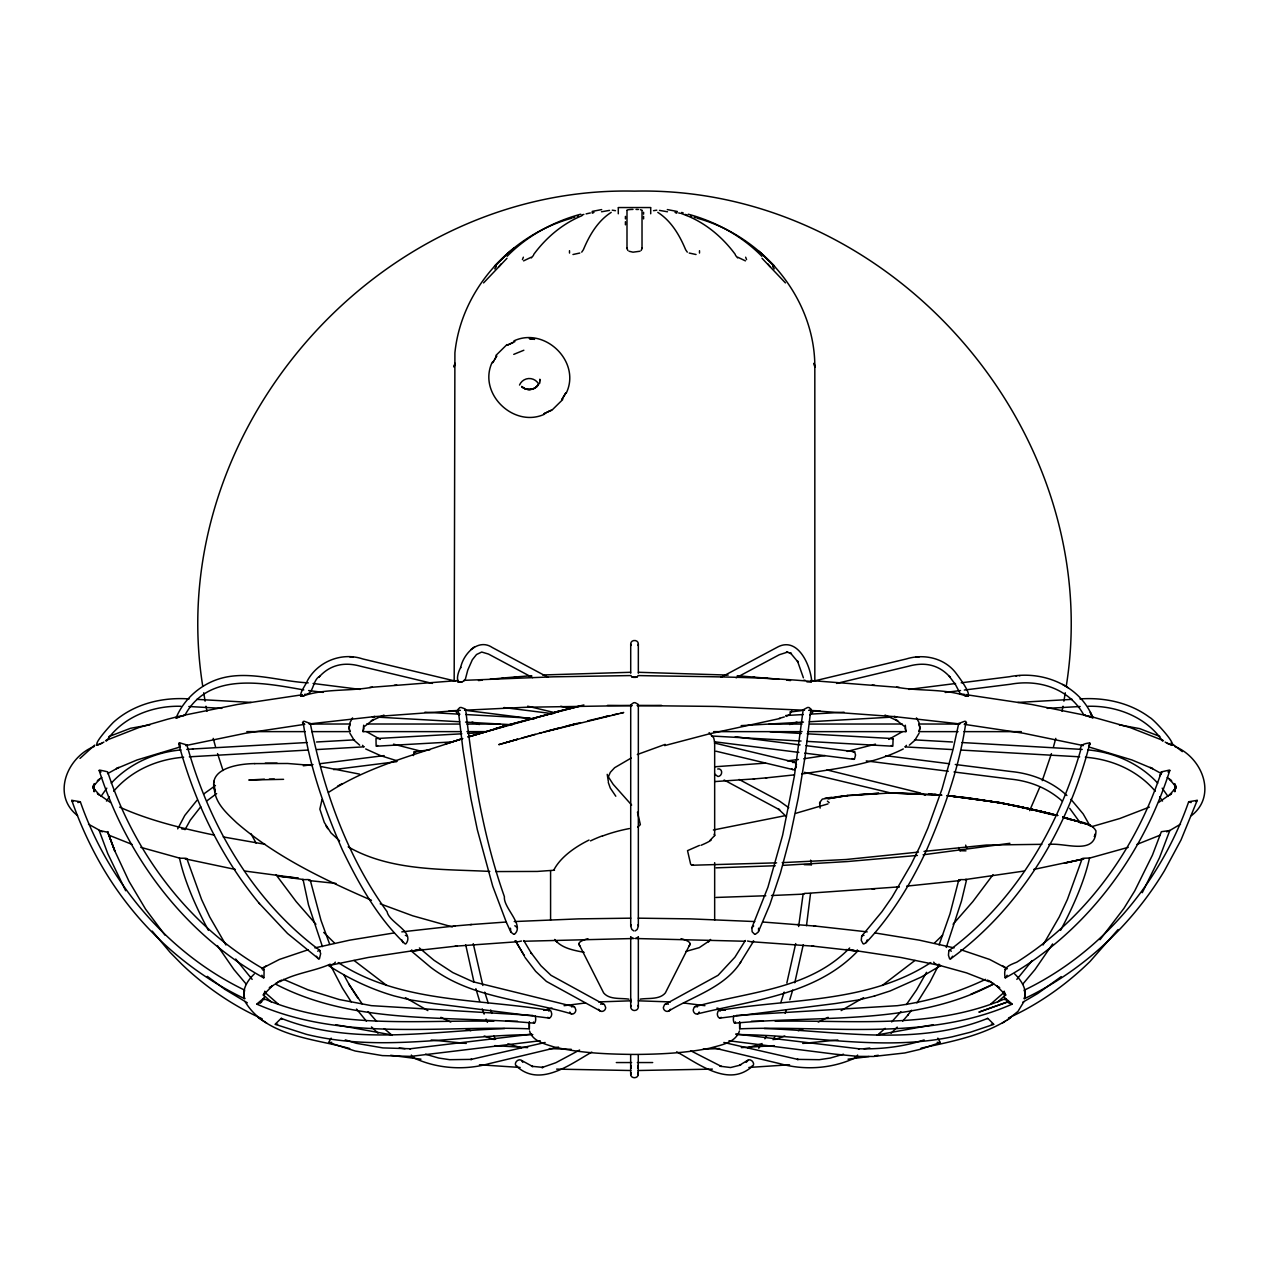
<?xml version="1.0" encoding="UTF-8"?>
<svg xmlns="http://www.w3.org/2000/svg" width="1269" height="1269" viewBox="0 0 1269 1269"><rect width="100%" height="100%" fill="white"/><g stroke="black" fill="none" stroke-linecap="round" stroke-linejoin="round"><path stroke-width="1.5" d="M461.853 733.799L375.989 738.574L376.132 745.966A3.315 1.158 -62.1 0 0 376.56 746.188L452.335 741.921M625.427 224.835L625.427 221.71M625.427 218.903L625.427 216.38M699.505 253.07L699.505 250.707M739.653 1021.894L739.684 1028.842C830.212 1025.178 926.243 1041.865 1012.075 1004.191L1008.189 1002.669M739.668 1022.243L739.7 1028.778M896.612 687.195C918.661 691.383 942.772 688.544 964.154 695.364C976.924 700.298 956.842 674.22 954.923 671.809C943.216 657.691 923.324 653.646 906.288 658.96L813.603 681.104M633.834 930.923L631.819 929.416L630.709 926.164L630.709 704.85L633.564 702.788A2.776 1.65 0 0 1 635.246 702.725L638.069 704.263A4.902 1.459 19.3 0 1 638.339 704.85L638.339 926.164L637.228 929.416L635.214 930.923M638.291 1073.78C638.751 1078.84 630.471 1079.142 630.661 1074.002L630.661 1054.745M213.922 784.686L215.175 791.697C206.228 768.173 238.937 763.732 254.895 763.589M867.235 939.885L866.108 942.629L863.872 943.962M213.747 783.179L213.874 781.244M905.019 727.787L905.923 731.642L905.32 725.202M940.266 794.981L890.299 792.982L842.378 795.996L822.344 799.089L819.711 802.531L820.155 808.115M866.108 942.629C891.552 915.552 911.047 883.462 926.671 849.881L926.782 849.627C944.485 808.956 960.03 764.969 965.963 721.538A2.776 1.38 -16.6 0 0 964.392 721.363L958.714 723.504L953.162 749.027L942.09 788.826L927.956 827.927L919.835 846.629L911.079 864.506L892.059 897.151L881.923 911.729L861.699 936.141L861.254 940.361L863.047 943.771M819.615 803.721L819.711 802.531M258.368 1004.001L256.925 1004.176C342.757 1041.865 438.788 1025.178 529.316 1028.826L529.347 1021.894M959.221 879.893L959.491 880.591A4.902 1.158 -20.2 0 0 959.983 880.575L906.701 886.127M539.658 381.112L539.833 379.225L539.833 383.095M630.709 673.22L630.709 644.081C630.534 639.29 638.497 639.29 638.339 644.081L638.339 673.22M638.339 644.081L638.069 645.477M755.293 934.333L758.227 932.096L769.775 904.845L780.403 873.12L790.032 837.001L798.312 797.725L805.022 757.022L810.875 709.212L809.273 707.626A2.776 1.539 -8.9 0 0 807.449 707.531L803.166 709.815L794.346 776.263L782.608 835.272L767.919 887.253L751.835 927.829L752.152 931.763L754.627 934.285M1165.132 742.079C1186.388 754.516 1153.299 718.619 1149.841 717.54C1129.965 702.614 1104.458 697.204 1079.967 698.933M254.244 974.037C247.82 980.065 241.459 989.598 244.743 998.719C186.638 971.182 137.655 925.656 104.518 870.677C91.225 848.469 80.312 824.866 71.794 800.438C72.079 800.945 72.73 801.104 73.174 801.453M405.16 943.946C377.829 917.995 358.683 883.763 342.376 849.881L342.249 849.611C324.547 808.956 309.002 764.969 303.085 721.538A2.76 1.396 17.4 0 1 304.37 721.331L310.318 723.504L309.081 723.949L375.101 716.541L372.388 716.795L458.188 710.545M571.558 1013.883C524.367 999.766 470.989 998.259 430.508 967.168L411.251 950.973L411.791 949.878M896.612 887.094L899.324 886.857L807.147 893.344A3.744 1.095 2.3 0 0 804.403 893.471L803.118 894.058L798.645 926.513M810.51 893.55L806.497 925.656M950.243 958.92L950.767 958.729C1021.577 907.256 1068.942 826.627 1089.944 743.031M721.125 677.249L776.66 647.571C797.519 635.436 810.479 665.067 811.732 681.469C756.61 676.314 694.904 676.742 638.069 675.568C638.323 678.058 630.725 678.058 630.979 675.568L552.919 676.837L463.835 680.358M919.057 731.578L919.993 727.153L918.946 724.012L919.993 728.485L919.089 731.642L958.063 731.642M1066.277 686.069C1106.933 432.126 891.71 185.226 634.5 191.127C377.29 185.226 162.067 432.126 202.723 686.069M1100.033 939.694L1123.922 908.382L1134.74 890.886L1152.411 855.179L1161.357 831.703L1169.812 830.497L1159.533 857.67L1142.274 892.694M93.938 784.068L94.16 791.761L93.018 786.098L94.969 790.714L93.589 788.176L99.585 795.155L97.348 793.395L110.403 802.452M264.349 994.341L264.793 991.184L264.015 999.798M1065.278 692.779L1063.898 701.17M243.965 991.898C245.821 986.965 242.268 997.275 244.616 998.56M493.768 1021.259C416.946 1019.768 336.095 1029.841 263.381 998.497L262.873 1000.02M709.117 732.625L713.733 737.892L714.669 742.191L714.669 835.541L710.005 840.395M630.709 926.164L630.979 924.704M795.695 943.581L786.843 982.983M803.229 944.755L794.759 982.777M630.725 1074.7L630.931 1072.575M263.968 977.701L264.095 969.278C189.129 926.576 134.324 853.307 107.659 771.869C105.041 771.187 102.297 770.584 99.632 770.124A2.76 0.793 25.8 0 0 99.188 770.442C126.424 856.21 184.005 933.556 263.27 977.622L263.746 977.812M638.339 936.903L638.339 1006.761A3.823 3.759 11.8 0 1 635.928 1010.251L634.516 1010.505A3.823 3.728 0 0 1 631.819 1009.41A3.823 3.759 -6.4 0 1 630.709 1006.761L630.979 1005.381M461.17 731.626L363.077 731.626L363.68 725.202M465.136 680.136C454.603 687.449 456.808 673.998 460.806 667.335M1062.026 711.29L1063.025 706.23M93.779 784.416L93.018 788.192L94.969 783.576L93.589 786.114L99.585 779.134L97.348 780.895L101.774 777.485M510.471 928.21L510.82 932.096L513.755 934.317M630.931 1065.31L631.28 1068.371M1005.27 977.812L1005.746 977.638C1085.027 933.619 1142.719 856.178 1169.812 770.362A2.76 0.793 -25.8 0 0 1169.241 770.124L1161.357 771.885C1136.088 848.993 1085.788 918.788 1016.707 962.219C1005.524 966.502 1003.747 968.406 1005.048 977.701M349.927 731.61L349.007 727.153L350.054 723.996L349.007 728.469L349.911 731.626L311.777 731.626M965.09 879.465L966.613 879.576L961.474 901.069L946.262 947.467M506.426 922.484L492.721 886.174L477.334 829.736L470.894 798.613L462.947 749.329L458.157 709.212L459.775 707.61A2.76 1.539 9.4 0 1 461.313 707.499L464.914 708.832A4.902 0.968 20.4 0 1 465.66 709.387C472.861 772.726 483.061 836.398 504.412 896.739C503.079 907.763 525.144 925.212 514.421 934.285M465.2 679.819L467.769 670.08L472.322 659.769L476.525 654.518L481.712 652.044L488.454 654.043L532.599 677.63M958.698 880.21L950.021 913.775L939.092 944.913M411.378 1055.015L411.981 1057.029C435.838 1068.657 463.693 1070.766 489.184 1063.644L558.519 1047.084M638.323 937.109L635.214 938.505L744.935 941.249M791.808 710.83L789.635 714.463L786.13 716.446M758.608 931.272L758.576 928.21M739.462 1030.951C735.433 1043.118 720.126 1045.133 709.45 1048.257C684.8 1053.159 659.579 1054.269 634.5 1054.444C607.47 1054.158 580.123 1053.175 553.728 1046.877C544.813 1043.911 532.488 1041.262 529.538 1030.951M1053.476 746.838L1055.792 738.368M1089.532 742.936C1085.185 743.571 1079.396 744.268 1080.506 750.677C1057.934 828.292 1014.645 902.148 948.847 950.671L948.451 955.224L949.609 958.841M77.837 802.547L80.359 801.834C108.436 882.431 167.349 952.829 244.647 990.121M792.697 990.042L789.81 999.75M784.163 992.088L780.832 1002.558M1051.446 753.612L1042.261 780.625M966.581 879.671L961.505 879.607A3.744 1.015 4.4 0 0 959.174 879.877M1089.516 857.892C1084.662 880.924 1072.543 908.049 1060.551 930.351M1128.236 847.327L1089.897 858.018L1083.853 858.256A3.744 0.92 5.9 0 0 1082.171 858.653L1067.388 899.483L1059.234 916.964L1043.039 944.993M492.182 362.3C477.509 393.438 513.897 428.525 544.687 414.122M566.45 392.708C581.059 361.586 544.718 326.498 513.929 340.885M1007.11 975.226L1005.746 977.638M1195.826 801.469L1197.206 800.438L1181.042 839.919L1164.482 870.677C1131.345 925.656 1082.362 971.182 1024.257 998.735L1025.193 994.674L1024.353 990.137C1101.666 952.829 1160.596 882.415 1188.672 801.77L1197.19 800.342M1188.656 801.897L1191.163 802.547M275.183 1024.21L281.02 1018.499M140.764 847.327L179.516 858.098A4.902 0.825 -4.3 0 0 180.626 858.225L185.131 858.256A3.744 0.92 -6 0 1 186.797 858.637L186.226 859.24M608.327 776.882L610.326 772.329L614.624 767.713L631.169 758.053M455.428 681.104L362.744 658.944C341.964 651.933 318.122 661.26 307.495 680.533C306.559 683.959 294.614 699.489 304.893 695.364C326.26 688.544 350.355 691.383 372.388 687.195M1161.357 771.885L1160.072 775.708L1161.817 772.218M796.393 766.857L794.584 769.569A3.315 2.586 54.7 0 1 793.458 769.712L715.97 751.2M785.13 1013.344L786.304 1009.95M460.568 667.97C463.122 654.201 478.048 637.799 492.388 647.571L547.922 677.249M740.287 962.743L753.675 941.059M322.009 799.565L319.851 809.146L324.309 822.471L330.987 832.908L339.6 840.903M522.431 259.606L523.367 257.195M641.194 250.437L642.13 248.026M457.268 681.136L458.379 680.517L369.676 687.433M952.622 956.223L950.767 958.729M1039.708 787.335L1029.651 810.653M349.895 722.696L352.544 717.889M264.015 995.055L265.348 991.898L263.127 995.15L272.518 985.759L269.282 987.805L274.215 984.712M919.105 733.212L914.759 740.398L909.334 745.141M1023.972 1001.527L1018.008 1011.377L1007.348 1019.911M993.77 1024.289L987.964 1018.499A3.759 1.317 67.7 0 0 987.234 1018.69M304.592 694.365C313.966 695.269 312.222 679.946 319.709 676.329L318.852 677.249C331.003 663.576 345.993 662.18 360.475 666.225L432.443 683.436M583.597 249.2C589.562 234.987 597.905 220.838 611.214 212.367M177.692 828.847L184.782 815.444L196.981 800.279M1024.384 998.56C1027.541 989.582 1021.053 979.985 1014.756 974.037M746.172 1062.343L748.488 1059.964A3.759 3.49 48.2 0 1 750.534 1060.027C752.866 1060.741 755.087 1064.612 752.406 1066.198C728.612 1088.104 698.109 1063.295 676.631 1051.827M937.68 967.01L929.86 982.301L916.932 1002.986M966.613 722.807L966.423 723.187A4.902 2.237 11.3 0 1 965.725 723.758L964.583 724.091M1006.127 1000.035L1005.619 998.513L1012.075 1003.953M690.13 943.977L665.368 992.897C659.547 999.94 648.253 997.831 640.163 999.163M926.513 972.324L916.567 989.915L906.399 1004.556M103.884 742.064C84.674 753.326 110.514 725.107 113.48 722.235C133.848 703.883 162.146 696.967 189.049 698.933M184.973 829.72L190.255 820.202L200.756 806.735M554.505 870.217L537.231 871.438L495.719 871.565M773.122 1039.755L774.931 1036.583M764.906 1038.819L766.682 1035.726M745.331 940.503L734.925 957.191L718.048 975.322L665.035 1004.398M494.799 359.238L496.766 355.891L492.61 362.728L493.815 360.904M751.835 927.829L753.675 925.973M637.673 1068.371L638.021 1065.31M1052.62 943.946L1034.949 969.643L1022.64 984.284M96.381 744.824L97.887 744.57M465.882 709.815L465.073 710.164M539.309 383.032C536.533 389.932 526.809 391.74 521.638 386.49C526.27 391.011 534.582 390.44 538.119 384.904C534.725 390.265 526.302 391.138 521.86 386.553M494.736 268.901L496.449 266.395M106.469 801.056L109.34 796.837M185.068 714.907C208.766 671.824 261.969 682.532 303.751 689.924M581.725 252.134L583.439 249.628M106.374 741.112C122.522 717.096 152.502 705.405 181.086 706.294M758.751 1048.226L762.034 1043.499M101.076 796.298L106.818 788.144M335.333 962.14L334.429 963.314M993.024 874.674L972.831 901.609L953.082 924.244M906.431 745.331L905.368 746.68M1032.173 960.57L1016.834 979.382M907.621 1015.374L911.57 1010.251M1090.23 744.078L1089.484 744.84A4.902 2.411 4.8 0 1 1088.659 745.252M262.905 970.182L263.238 969.738A3.775 0.793 -63.3 0 1 263.952 969.215L264.095 969.278M740.731 962.172C724.218 987.79 693.017 996.149 668.366 1011.219M125.679 890.727L107.786 853.64L99.172 830.497L100.997 830.925A4.902 0.857 1.9 0 0 102.408 831.116L107.215 832.163M533.773 254.371C546.13 237.62 562.564 223.645 581.932 215.714M498.876 266.696L501.16 263.873M1118.1 929.527L1090.008 961.505C1066.261 984.681 1038.851 1004.191 1008.601 1017.912M263.381 998.497L256.925 1003.938M685.847 951.449L699.282 947.642L709.53 940.726M531.378 257.893L533.567 255.228M300.642 695.523L302.355 694.587M495.893 355.463L506.981 344.549M562.738 399.545L551.634 410.474M708.499 941.963L710.592 939.457M331.146 1038.153L328.608 1042.499L355.225 1051.018L382.381 1055.602L410.95 1056.379L540.213 1040.754M1169.796 770.616L1168.003 772.028M900.879 1011.631L891.679 1021.926M902.687 1021.117L908.334 1014.534M113.702 791.221C131.341 770.537 156.864 759.322 183.64 757.228M111.26 783.163C129.137 763.716 154.866 752.247 181.023 749.916M281.448 980.08L275.262 983.951C354.955 1025.622 447.878 1014.978 534.249 1023.179M261.097 1002.399L262.128 1001.257M809.876 715.177L812.937 711.909M483.568 282.908L506.981 258.273M279.259 981.254L275.436 983.761M79.979 758.418L94.62 745.141M891.092 1033.299L897.231 1027.097M364.758 726.233L373.546 719.428L371.214 720.919L383.952 715.066M1003.62 996.688L997.815 1001.891M1191.448 815.618C1217.701 795.314 1201.838 756.895 1174.571 746.394M330.178 964.17C314.442 971.261 295.55 972.958 280.005 981.667M571.986 218.141C511.169 234.876 461.329 289.364 454.905 352.814L454.175 680.85M934.571 942.962L942.661 935.079M861.699 936.141L862.571 935.523A3.775 2.554 47.3 0 1 863.935 935.443M507.124 256.306C527.222 235.844 553.141 221.694 580.71 214.207M892.234 739.129L893.106 738.653L892.853 745.966A3.315 1.158 62.1 0 1 892.424 746.204L806.91 741.366M179.96 742.92L186.908 744.966L185.972 745.315M300.531 696.142L304.322 695.666M721.173 1017.326L720.427 1017.976A3.823 2.189 80.5 0 1 718 1016.564A3.823 2.268 82.1 0 1 717.334 1013.757L718 1011.25A3.823 2.237 84.2 0 1 719.174 1010.489C789.778 998.402 868.313 1003.509 930.843 962.568M857.241 949.894L857.781 950.973C816.284 994.817 752.66 1000.162 697.474 1013.883A3.823 3.014 73.5 0 1 694.143 1012.63A3.823 3.093 75.4 0 1 693.239 1009.87L694.143 1007.316A3.823 3.061 78.3 0 1 695.729 1006.491L696.967 1006.634A3.823 3.061 79.3 0 1 697.49 1006.888M878.434 1034.251L885.207 1028.334M990.724 1004.08L1004.096 992.374M849.675 947.991C809.051 989.598 751.216 991.121 695.206 1006.603M753.564 941.344L751.549 941.741L813.841 946.198L811.986 946.039L856.21 951.004L845.852 949.529M377.654 745.458L376.56 746.188M506.981 253.848L514.342 247.693M914.949 960.459L882.256 985.458M317.726 951.242L318.233 950.83A3.775 1.745 -56.9 0 1 319.534 950.37L320.676 953.59L319.423 958.841M328.481 792.427C368.867 765.889 417.104 754.389 462.297 738.558M1061.233 976.622L1037.804 993.468L1022.703 1002.288M207.053 800.739L216.65 793.569M260.811 1002.653L259.828 1003.351M203.738 793.966L215.46 785.527M901.958 731.959L888.697 739.399M531.108 257.29L523.589 260.875M471.069 649.474L474.622 646.746M405.985 943.771C415.011 931.668 388.901 922.547 387.108 911.713C346.929 856.226 323.674 790.238 310.318 723.504M948.847 950.671L949.149 950.449A3.775 1.792 58.1 0 1 950.782 950.782L951.306 951.258M96.444 745.347L101.694 743.237M363.077 731.626L363.981 727.787M615.481 210.686L612.261 210.178M626.886 210.257L627.346 209.956A6.107 0.793 -0.5 0 1 632.993 209.417M316.695 749.567L364.155 746.822M263.492 967.628L279.386 959.443L308.177 949.751M921.056 1048.162C949.894 1041.976 979.858 1036.297 1005.508 1021.037M1180.487 824.184L1169.796 830.513M94.429 746.394C67.162 756.895 51.299 795.314 77.552 815.618M107.548 773.646L118.842 767.412L116.399 768.633L137.068 759.957L180.42 746.886M261.652 968.77L266.68 965.614M1158.597 802.452L1171.652 793.395L1169.415 795.155L1175.411 788.176L1174.031 790.714L1175.982 786.098L1174.84 791.761L1175.062 784.068M1002.32 1023.068L1010.584 1017.849M747.853 1060.186L739.399 1065.357L740.731 1065.008L730.595 1067.53L719.983 1066.214L721.331 1066.404L690.637 1050.716M863.57 997.672L841.157 1010.584M938.854 964.17L940.567 965.661L921.056 977.162L890.156 990.962L874.309 996.07M970.642 994.373L993.817 983.919C914.378 1026.113 820.964 1014.899 734.767 1023.195M457.697 682.087L462.154 681.834M308.224 682.849C276.705 681.342 242.395 667.827 211.653 681.707C195.791 688.813 182.752 701.852 176.042 717.937L185.004 715.129L183.339 715.732M1169.669 830.592L1166.671 831.861M853.276 752.231L853.767 751.946A3.236 1.285 -48.1 0 1 854.608 751.756L855.544 755.023L854.481 759.116A3.315 1.951 60.7 0 1 853.672 759.322M337.57 786.177L342.17 783.607M736.099 677.82L779.34 654.709L787.795 652.044L786.479 651.965L791.428 653.646L790.238 652.726L798.042 662.053L797.376 660.768L803.404 677.805M579.6 1050.034L555.806 1062.74L541.8 1067.61L543.132 1067.419L531.568 1066.261L532.885 1066.61L521.099 1060.186A3.759 3.474 -48.1 0 0 519.116 1059.869C516.404 1060.138 513.691 1064.405 516.562 1066.198C539.959 1088.056 570.796 1063.85 591.814 1052.112M903.29 748.948C871.851 764.684 836.16 768.76 801.818 773.963M108.88 736.591L130.564 728.279L149.996 724.805M417.152 949.735L412.822 950.989L423.148 949.529M333.477 963.996L329.448 965.423M71.81 800.342L80.344 801.77M828.102 1017.326L818.235 1022.068M513.152 342.471L507.235 345.184L514.913 341.631M827.991 803.896L795.552 813.381M105.565 740.604L139.067 727.486L167.397 719.269L178.564 716.414L176.042 717.937L178.802 717.271M1149.365 807.116L1119.797 818.521L1092.038 826.563M1160.12 835.176L1137.024 844.361M985.553 979.351C957.714 992.659 927.829 1001.59 897.246 1005.698L736.29 1015.454M632.168 677.17L636.864 677.17M579.806 253.039L572.969 254.514M637.339 754.516L665.178 744.38M798.264 1030.761L803.277 1028.699M513.755 354.368L523.843 350.244M792.903 762.606L793.522 762.352A3.236 1.872 -37.3 0 1 794.68 762.225L796.52 764.763M577.316 216.317L578.378 215.889M699.425 845.424L687.528 850.642L690.637 864.126A3.299 2.221 78.3 0 0 692.351 865.236L776.612 862.841M843.488 1054.222L830.243 1058.045L819.251 1059.694L797.138 1059.377L798.264 1059.504L723.838 1042.468M857.781 950.973L900.72 957.461L939.568 965.423M521.559 941.011L518.498 941.661M640.036 251.23L632.993 252.182L628.98 251.23M322.421 946.595L308.51 904.924L303.037 879.401M1005.619 998.513C932.905 1029.841 852.054 1019.784 775.232 1021.259M806.878 681.85L811.351 682.087M774.724 1039.549L784.829 1035.98M693.397 864.998L692.351 865.236M836.588 683.436L908.556 666.225C923.039 662.196 938.045 663.576 950.18 677.265L949.323 676.329L955.557 684.721L960.268 693.762M789.667 724.536L796.932 722.077M637.72 827.071L640.369 824.644L637.466 812.144M573.382 217.697L574.762 217.237M1171.128 744.57L1172.619 744.824M987.536 1018.436C916.313 1046.862 838.174 1030.888 764.271 1028.54M924.149 1039.93C902.989 1046.862 880.559 1049.415 858.352 1048.749L859.176 1048.829L735.766 1033.965M804.213 864.665L810.621 864.808M964.71 695.666L968.517 696.142M752.406 1066.198L751.518 1066.436M467.69 736.877L558.439 711.544M875.483 744.142L847.184 751.422M461.932 738.955L445.292 743.967L462.804 738.59M469.34 736.734L504.475 726.154L468.483 736.908M761.194 1043.879L747.631 1047.75M1090.23 717.286L1092.038 717.033C1095.147 719.333 1080.617 713.416 1085.677 715.748M543.671 1010.362L552.047 1008.062M506.299 742.444L517.625 739.224L498.796 744.633L541.689 732.641M664.67 745.601L709.434 733.831L780.118 718.46M494.973 728.66L507.362 725.075M429.937 749.789L414.043 751.835L413.456 755.578M592.115 212.954L593.971 212.367L592.337 212.558M601.538 211.764L609.501 210.4M779.134 718.397L784.337 716.937M522.003 737.987L535.201 734.354M539.626 733.165L623.698 712.512L620.89 713.13M558.471 711.544L502.334 726.534L579.996 706.072M544.052 731.975L559.439 727.898M548.494 730.801L580.456 722.632M574.222 724.155L566.006 726.249M1083.996 858.812L1033.632 869.455M581.9 214.921L583.867 214.429M573.223 724.425L576.84 723.536M328.782 965.582L328.639 965.614C348.975 978.764 371.024 989.233 394.31 995.959L410.157 999.877L433.348 1003.478L549.001 1018.071M960.538 850.706L965.979 850.849M185.607 745.601L245.393 733.26L304.766 724.329M314.902 947.895L349.705 940.155L394.373 932.889M874.722 995.975L858.859 999.877L835.684 1003.493L720.031 1018.087M583.899 704.929L554.727 712.21L581.408 705.834M545.131 1042.468L470.688 1059.504L471.83 1059.377L449.718 1059.694L438.725 1058.045L425.48 1054.206M604.536 716.858L609.834 715.637L587.69 720.855M586.119 213.89L590.323 212.954M330.114 965.265L368.28 957.461L411.251 950.973M1082.743 859.256L1064.31 863.19L1081.109 859.462M612.483 715.018L618.098 713.765M183.275 715.367L237.271 704.501L299.849 695.126M933.112 1024.765L876.847 1034.996M331.78 1042.309L329.432 1042.706M784.861 815.729L713.416 829.989M592.131 211.415L601.68 209.575M277.61 1024.162L275.436 1024.4L306.416 1034.346C380.748 1052.762 457.601 1035.092 532.79 1034.584M179.31 716.239L181.832 715.89M827.88 798.804L847.851 795.457L878.862 793.284L858.954 794.664M825.136 755.547L803.721 758.767M828.657 798.613L847.851 795.457M1009.902 843.298L923.102 854.798M1024.48 870.994L965.725 879.496M564.071 1005.683L585.517 1002.97M831.544 797.344L824.913 798.264M904.94 746.902L952.289 749.567M804.086 894.106L771.489 895.517M401.813 931.874L455.159 925.942M869.043 1056.554L848.041 1059.187M874.627 1055.792L878.338 1055.285M413.139 950.941L457.014 946.039L455.159 946.198L517.482 941.741L515.357 941.043M863.967 1048.749L869.82 1048.004M531.457 1034.203L409.792 1048.813L410.617 1048.749L382.857 1047.908L356.319 1043.308L345.295 1039.882M303.307 765.794L313.015 764.572M319.471 763.764L384.174 755.594M908.778 689.416L955.541 683.515M961.188 682.801L1009.315 676.742C1042.119 670.127 1079.808 685.038 1092.72 717.429L1090.293 712.48L1092.974 717.937L1090.452 716.414L1129.933 727.486L1163.435 740.604M333.652 769.617L396.721 761.654M789.873 712.068L801.659 710.577M945.231 692.462L960.538 690.526M964.313 690.05L1010.552 684.229C1039.501 678.963 1069.497 688.781 1084.027 715.351M924.022 851.404L986.41 845.043L1041.849 844.329M787.351 760.845L798.391 759.481M794.315 774.883L765.556 777.929M918.486 852.102L846.042 859.51L782.196 862.634M478.445 680.565L482.331 680.136M837.826 1039.993L802.722 1043.451M915.901 657.104L917.043 656.977M918.312 656.85L919.454 656.723M490.088 679.28L503.444 677.979M808.686 710.37L810.637 709.799A4.902 1.903 16 0 0 810.875 709.212M917.392 855.433L847.28 861.556L782.751 865.379M394.31 685.292L396.769 685.07M514.405 677.027L531.743 675.711M764.192 763.24L765.556 763.129L715.208 766.746M715.208 781.545L754.595 778.88M470.164 924.641L506.331 922.008M872.231 889.22L874.69 888.998M502.096 678.09L515.642 676.9M753.358 778.992L766.904 777.802M453.303 926.116L471.846 924.498M413.868 1057.109L412.79 1057.172M1015.93 675.996L1016.755 675.933M1019.229 675.727L1020.054 675.647M464.533 710.228L526.032 707.245L631.264 705.58L630.709 704.85M789.572 1064.77L748.869 1067.451M192.491 748.996L306.971 742.539M186.781 749.408L192.92 748.964M189.335 756.816L307.193 750.106M547.843 1017.326A3.823 2.189 -80.5 0 0 550.238 1017.579L551.032 1016.564A3.823 2.3 -82.3 0 0 551.714 1013.757L551.032 1011.25A3.823 2.237 -84.8 0 0 549.858 1010.489L548.969 1010.711A3.823 2.205 -84.3 0 0 548.589 1010.996M774.28 1045.64L741.334 1047.607M598.651 1001.923L630.645 1000.813M504.602 1028.572L500.652 1028.81C427.907 1031.332 351.513 1045.973 281.448 1018.436M542.688 674.981L630.598 672.284M316.489 742L354.511 739.859M467.706 733.466L481.332 732.689M785.717 715.526L803.245 714.542M811.034 714.098L844.091 712.226M1017.849 702.439L1072.194 699.362M741.175 725.63L803.467 722.109M809.305 721.775L890.917 717.175M1047.179 708.356L1080.173 706.516M514.215 921.564L578.68 918.867L630.772 918.169M254.657 763.605L287.651 763.494L312 765.445M775.232 865.728L716.081 867.853M524.065 941.249L633.834 938.505L630.725 937.109M264.396 779.15L248.835 780.038L283.574 779.325M618.289 207.545L650.711 207.545M765.794 895.755L716.081 897.453M719.65 1048.575L703.2 1049.177M712.369 1069.117L638.228 1070.513M449.115 710.846L458.728 710.497M208.433 930.351C196.473 908.128 184.259 880.813 179.468 857.892M856.178 1057.172L855.1 1057.125M637.117 705.58L661.498 705.374M269.377 779.103L274.342 779.071M350.054 723.996L310.112 724.06M637.768 705.58L716.081 706.436L804.514 710.228M505.617 1021.244L517.466 1021.212M1087.93 706.294C1116.514 705.405 1146.494 717.096 1162.626 741.128M459.235 724.06L366.773 723.996M466.944 724.06L499.875 724.06M769.125 724.06L802.056 724.06M809.765 724.06L902.227 724.012M246.82 731.626L305.115 731.626M466.944 731.626L486.217 731.626M713.606 731.642L802.056 731.642M807.83 731.642L905.923 731.642M963.98 731.642L1021.371 731.642M265.253 763.177L277.086 763.177M616.306 1062.55L631.629 1062.55M637.371 1062.55L652.694 1062.55M918.946 724.012L958.063 724.06M751.534 1021.228L763.383 1021.244M638.402 672.284L728.152 675.092M638.228 918.169L690.32 918.867L754.785 921.564M630.772 1070.513L556.631 1069.117M607.502 705.374L632.248 705.58M638.355 1000.813L670.349 1001.923M181.8 828.958L184.735 829.244M922.595 793.712L890.299 792.982L941.836 795.187L928.543 794.029L940.123 795.028M489.802 871.422C442.405 868.995 390.82 871.216 348.198 846.867M571.32 1049.336L549.35 1048.575M636.007 209.417L638.355 209.496M939.552 1042.706L937.188 1042.309M1048.67 844.535C1063.803 841.981 1095.607 856.321 1095.956 830.846C1089.674 820.044 1072.559 822.296 1062.756 816.887M810.304 710.497L819.885 710.846M656.755 210.178L653.535 210.686M964.44 694.381L960.078 693.826M810.843 710.545L896.612 716.795L893.899 716.541L959.951 723.949L958.714 723.504M527.666 1047.607L494.72 1045.64M188.843 706.5L221.837 708.356M628.837 999.163C620.747 997.831 609.453 999.94 603.632 992.897L578.87 943.977M892.995 738.59L807.132 733.799M532.806 1015.454L371.341 1005.651L339.109 999.496L307.891 989.788L283.51 979.335M196.822 699.362L251.167 702.423M459.917 714.209L424.925 712.21M465.771 714.526L529.982 718.159M770.124 731.721L801.294 733.466M914.489 739.859L952.511 742M962.013 742.539L1082.219 749.424M378.099 717.175L459.711 721.775M465.549 722.109L512.279 724.742M711.576 735.988L801.072 741.048M961.791 750.106L1079.649 756.816M736.29 1034.584C807.941 1034.679 880.892 1051.652 952.036 1036.852L970.436 1032.22L993.564 1024.416L991.375 1024.162M520.131 1067.451L479.428 1064.77M737.257 675.711L778.912 679.28M762.669 922.008L815.697 926.116L867.187 931.874M719.174 1010.489L720.062 1010.711A3.823 2.221 84.8 0 1 720.443 1010.981M899.324 687.433L810.669 680.517L811.763 681.136M750.883 941.693L747.489 941.011M696.047 254.514L689.21 253.039M947.832 795.679L1000.733 802.785L1057.696 815.459L1018.944 806.418M466.278 1043.451L431.174 1039.993M947.911 795.663L1000.733 802.785L1051.747 813.921C1017.183 805.482 982.095 798.883 946.626 795.679M765.556 677.979L766.904 678.09M813.841 925.942L815.697 926.116M872.231 685.07L874.69 685.292M753.358 676.9L754.595 677.027M797.154 924.498L798.836 924.641M949.545 795.774L1000.733 802.785L1045.767 812.461L1012.884 805.101L967.676 797.82L948.181 795.853M278.117 876.229L298.31 878.164L244.52 870.994M460.361 710.37L459.124 710.196M941.439 795.155L934.539 794.473L940.377 795.06M683.483 1002.97L704.929 1005.683M349.594 656.723L350.72 656.85M352.005 656.977L353.131 657.104M659.515 210.4L667.462 211.764M786.669 680.136L790.555 680.565M335.984 883.43L308.954 880.559L309.731 879.893A3.744 1.015 -4.4 0 0 307.495 879.576L302.387 879.671M1119.258 724.837L1139.689 728.628L1159.834 736.432M1087.2 715.906L1089.722 716.239M1087.961 749.916C1114.134 752.247 1139.848 763.716 1157.725 783.179M1085.344 757.228C1112.12 759.322 1137.643 770.537 1155.282 791.221M420.959 1059.187L390.662 1055.285M313.078 683.468L359.968 689.384M503.952 707.547L552.998 713.733M735.306 736.75L800.089 744.919M949.545 763.764L885.588 755.689M955.271 764.493L1010.933 771.52C1031.507 773.471 1051.604 781.371 1066.896 795.489M805.942 745.649L854.624 751.74M308.605 690.542L323.151 692.382M467.373 710.577L534.106 718.984M714.463 741.762L798.851 752.406M804.72 753.136L853.672 759.322L852.086 758.513M866.267 760.908L948.308 771.251M954.034 771.98L1009.712 779.007C1028.905 780.832 1046.957 787.526 1062.153 801.025M549.858 1010.489C479.254 998.402 400.703 1003.509 338.188 962.552M728.977 1040.786L834.843 1054.142L858.018 1056.379L873.469 1056.474L904.797 1052.969L920.247 1049.32L940.361 1042.515L937.839 1038.153M399.18 1048.004L405.033 1048.749M969.151 695.126L1031.729 704.501L1085.725 715.367M964.234 724.329L1023.607 733.26L1083.393 745.601M874.627 932.889L919.295 940.155L954.098 947.895M281.766 876.578L303.275 879.496M320.962 766.539L359.571 774.122M392.153 1034.996L335.888 1024.765M534.566 339.394L529.3 338.585L532.25 339.061M966.01 694.476L968.39 695.523M676.663 212.558L675.045 212.367L676.9 212.954M855.893 950.957L851.88 949.735M805.196 680.358L803.911 680.136M264.967 844.282L223.249 836.937M517.451 1066.436L516.562 1066.198M235.368 869.455L185.004 858.812M667.32 209.575L677.376 211.511M745.411 260.875L737.908 257.29M584.105 952.353C573.667 950.243 561.644 948.371 554.664 939.457M803.975 710.164L803.166 709.815M214.429 835.161C182.197 828.34 149.79 820.694 119.635 807.116M349.705 1048.511C314.189 1038.597 265.887 1036.519 245.028 1001.527M640.369 209.686L642.13 210.257M678.677 212.954L680.581 213.351M1167.321 743.253L1172.572 745.347M421.816 751.422L393.517 744.142M1083.06 745.315L1082.108 744.982M1025.003 807.83L1057.696 815.459M993.754 983.967L989.757 981.254M716.953 1008.062L725.329 1010.362M560.724 706.262L570.336 708.562M714.399 743.015L795.171 762.32M826.96 769.918L920.548 793.046M527.65 706.183L554.601 712.623M804.372 772.329L891.853 793.236M573.826 1006.603L473.004 981.762L452.811 972.577L434.046 960.3L419.389 947.975M713.781 1047.893L779.785 1063.644C805.276 1070.766 833.13 1068.657 856.987 1057.045L857.59 1055.015M940.392 965.63L966.55 972.879L988.995 981.667M452.383 926.925L412.742 915.806L380.224 903.814M681.643 212.462L683.119 212.827M1088.58 746.886L1131.932 759.957L1152.601 768.633L1150.158 767.412L1161.452 773.646M1075.668 820.694L1077.778 821.217L1062.803 817.442M685.149 214.429L687.1 214.921M1037.074 810.939L1053.73 815.142M521.369 1047.75L507.806 1043.879M892.424 746.188L891.33 745.458M397.26 760.877L380.589 755.642L365.71 748.948M960.823 949.751L989.614 959.443L1007.348 968.77M304.449 724.091L302.419 722.807M938.917 965.265L935.554 963.996M688.306 214.207C715.875 221.694 741.778 235.86 761.876 256.306M697.014 218.141C762.51 236.018 815.126 298.231 814.825 367.217L814.825 680.85M694.238 217.237L695.618 217.697M472.068 722.077L479.333 724.536M102.329 831.845L88.513 824.184M131.976 844.361L108.88 835.176M484.171 1035.98L494.276 1039.549M681.469 213.573L686.719 215.571M259.162 903.258L287.555 933.492L318.789 958.92M885.048 715.066L897.786 720.919L895.454 719.428L904.242 726.233M690.622 215.889L691.684 216.317M465.723 1028.699L470.736 1030.761M180.372 745.252L178.834 743.19A2.76 1.142 23.3 0 1 179.468 742.904M993.564 983.761L987.568 980.08M371.452 900.276C323.944 879.591 276.023 856.892 236.573 822.677C226.548 813.096 214.144 802.325 214.382 787.177M687.084 215.714C706.452 223.645 722.886 237.62 735.227 254.371M380.303 739.399L367.042 731.959M450.765 1022.068L440.898 1017.326M262.191 1018.817C232.528 1005.492 205.404 986.806 181.927 964.361L170.109 952.353L152.217 931.097M922.96 794.093L925.371 795.282M101.012 772.012L99.22 770.616M427.843 1010.584L405.43 997.672M739.145 779.467L779.293 800.929L788.747 807.703M724.123 780.007L779.705 809.86L778.468 809.099L786.479 816.697M604.012 1004.398L551 975.306L540.943 965.757L530.775 952.369L531.521 953.558L523.796 940.583M600.681 1011.219L546.416 981.413L535.677 971.372L524.906 957.286M247.328 1002.811L224.93 989.376L207.323 976.369M415.693 752.216L415.201 751.946A3.236 1.285 48.5 0 0 414.36 751.74M791.555 768.808L792.824 769.569M1068.339 687.83L1062.692 684.419M994.785 984.712L999.718 987.805L996.482 985.759L1005.873 995.15L1003.652 991.898L1004.985 999.798M258.416 1017.849L266.68 1023.068M1002.32 965.614L1005.508 967.628M1171.113 742.936L1182.343 751.629M386.744 985.458L354.051 960.459M657.802 212.367C671.095 220.838 679.454 234.987 685.419 249.2M1167.226 777.485L1171.652 780.895L1169.415 779.134L1175.411 786.114L1174.031 783.576L1175.982 788.192L1175.221 784.416M359.666 745.141L354.241 740.398L349.895 733.212M271.185 1001.891L265.38 996.688M320.185 950.655C252.769 900.927 209.02 824.755 186.908 744.966M392.216 1035.393L384.206 1028.636M1024.353 990.137L1025.035 991.914M758.703 251.088L762.019 253.848M827.388 801.12L829.18 802.627M264.888 992.374L278.244 1004.08M318.265 958.714L316.409 956.223M934.603 963.33L933.683 962.14M371.468 1026.938L377.956 1033.172M407.333 936.141L405.953 935.412A3.775 2.49 -46.1 0 0 405.382 935.443M363.616 746.664L362.553 745.315M334.429 942.962L323.722 932.398M1070.957 799.327L1083.187 813.937L1090.261 826.325M521.702 1060.567L522.78 1062.327M762.019 258.273L785.432 282.908M456.063 711.909L459.124 715.177M1069.688 808.321L1080.442 823.121M315.918 924.244L296.169 901.609L275.976 874.674M1006.872 1001.273L1007.903 1002.415M631.645 805.054L613.133 784.274L608.137 776.549M368.121 1011.663L376.623 1021.355M366.455 1021.228L356.526 1009.014M252.15 979.367L235.685 959.031M246.345 984.284L234.019 969.643L217.396 945.595M263.27 977.622L261.906 975.211M735.433 255.228L737.622 257.893M555.743 940.726L556.758 941.963M767.856 263.873L770.14 266.696M165.049 935.19L145.57 909.143L128.978 881.289L114.924 851.182L107.564 831.623L114.733 850.849L107.643 831.845M259.463 903.655C221.06 857.336 194.554 801.96 178.802 744.078M357.636 997.862L348.912 984.189L362.268 1004.065M714.717 774.074L717.699 776.374A3.315 2.998 38.3 0 0 719.015 776.311C721.982 775.407 722.838 770.346 719.697 769.077A3.268 2.3 -21.7 0 0 717.715 769.03M1162.166 788.144L1167.924 796.298M402.923 942.629L401.797 939.885M685.577 249.628L687.29 252.134M916.456 717.889L919.105 722.696M1159.644 796.853L1162.515 801.056M772.567 266.395L774.264 268.901M615.798 796.218L610.262 788.033L608.263 782.37M351.259 1001.939L342.329 987.932L330.701 965.646M326.006 825.945L327.751 828.705M225.93 944.993L209.734 916.964L201.581 899.483L186.892 858.812M517.213 927.829L515.357 925.973A3.775 3.03 -29 0 0 514.738 925.815M256.211 843.25L250.85 833.574M343.756 974.735L349.165 984.601M493.784 1036.027L495.576 1039.343M506.188 921.928L510.82 932.096M486.09 1019.07L487.423 1022.306M329.591 944.057L320.978 920.326L310.27 880.21M626.886 248.01L627.822 250.437M745.649 257.195L746.569 259.606M965.646 845.122L966.835 848.326M958.745 847.518L960.046 851.039M490.722 1009.981L491.944 1013.408M482.268 1008.918L484.139 1014.121M223.058 770.521L217.554 753.612M484.726 992.136L488.248 1003.144M479.65 1001.193L475.859 988.71M630.979 645.477L630.709 644.081M482.839 985.474L473.242 943.66M213.208 738.368L215.524 746.838M473.956 981.984L465.707 944.834M607.216 774.344L608.311 781.276M1004.985 995.055L1004.207 991.184L1004.651 994.341M205.975 706.23L206.974 711.29M638.069 1005.381L638.339 1006.761M638.069 924.704L638.339 926.164M205.102 701.17L203.722 692.779M810.621 860.16L811.446 864.998M281.94 1019.404L281.892 1018.959A3.775 1.317 -67.8 0 0 281.036 1018.452M529.316 1028.826L529.332 1022.227M714.669 835.541L714.669 835.43A86.926 11.532 -11.9 0 0 714.066 834.288M569.495 250.691L569.511 253.07M714.669 862.65L714.669 920.104M650.711 208.068L650.711 213.779M643.589 212.256L643.589 214.175M643.589 216.38L643.589 218.903M642.019 210.828L642.019 248.597M638.291 1054.745L638.228 1074.7M630.709 936.903L630.709 1006.761M630.661 998.925L630.661 1002.558M626.997 210.828L626.997 248.597M618.289 208.068L618.289 213.779M550.587 870.693L550.587 920.12M519.529 385.062A10.517 10.358 0 0 1 538.484 383.809M579.806 945.738A55.63 9.66 0 0 1 587.944 938.695M681.056 938.695A55.63 9.66 0 0 1 689.194 945.738M602.68 835.954A82.596 39.91 -10.4 0 1 629.472 828.546M590.513 840.887A87.164 42.258 -10.4 0 1 602.505 835.795M553.744 870.233A92.605 44.685 -10.5 0 1 589.022 840.062M711.021 840.268A93.732 13.277 -10.2 0 1 700.996 845.297M600.665 1004.239A3.823 3.601 -65.4 0 1 604.599 1004.842L605.662 1007.459A3.823 3.617 -58.9 0 1 604.599 1010.172A3.823 3.553 -58.1 0 1 599.46 1010.457A3.823 3.553 -62.7 0 1 598.651 1009.236M569.829 1011.996A3.823 2.998 -76.6 0 0 570.511 1013.185A3.823 3.014 -73.5 0 0 573.826 1013.582L574.889 1012.63A3.823 3.109 -75.6 0 0 575.825 1009.854L574.889 1007.316A3.823 3.061 -79.1 0 0 573.302 1006.476L572.081 1006.634A3.823 3.046 -78.6 0 0 571.558 1006.904M535.121 1015.898A3.823 1.19 -88.5 0 1 535.328 1016.279L535.708 1018.753A3.823 1.301 -86.4 0 1 535.344 1021.608A3.823 1.158 -85.2 0 1 533.662 1022.465A3.823 1.079 -86.7 0 1 533.503 1022.021M735.465 1021.91A3.823 1.047 87.1 0 1 734.973 1023.1A3.823 1.142 85.3 0 1 733.688 1021.608A3.823 1.237 86.2 0 1 733.339 1018.769L733.688 1016.279A3.823 1.174 88.5 0 1 733.894 1015.898M668.366 1004.223A3.823 3.601 66.3 0 0 667.034 1003.89A3.823 3.601 64.5 0 0 664.448 1004.842L663.37 1007.459A3.823 3.601 59.3 0 0 664.464 1010.156A3.823 3.553 58.5 0 0 669.588 1010.457A3.823 3.537 64.8 0 0 670.381 1009.236M699.171 1011.996A3.823 2.982 77.3 0 1 697.474 1013.883M1004.921 969.31A3.775 0.825 64.5 0 1 1005.746 969.643M546.638 677.075A3.284 2.364 -22.5 0 1 547.304 677.107M454.35 365.821L454.175 367.217L454.905 363.14L454.35 365.821M1095.131 834.241L1094.433 836.557L1095.131 834.241M564.8 394.58L561.85 399.592L566.006 392.676L564.8 394.58M502.556 258.273L494.498 266.173L506.363 254.609L502.556 258.273M549.001 411.33L543.703 413.853L551.38 410.22L549.001 411.33M1008.506 1001.606L979.145 1012.043L1008.506 1001.606M1079.411 821.884L1063.121 817.062L1090.182 825.231L1079.411 821.884M766.46 258.273L762.637 254.609L774.502 266.173L766.46 258.273M524.446 955.969L515.373 940.678L524.446 955.969M814.65 365.821L814.095 363.14L814.825 367.217L814.65 365.821M638.291 1074.002L638.021 1072.368L638.291 1074.002"/></g></svg>
